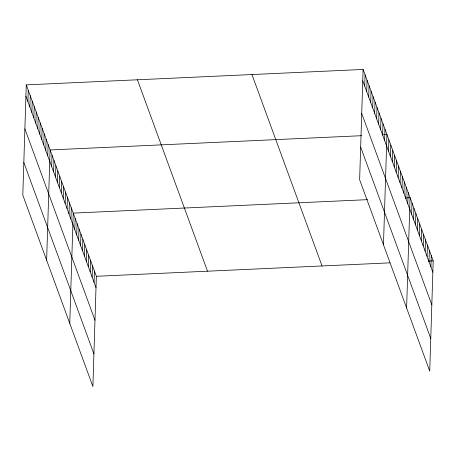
<?xml version="1.0" encoding="UTF-8"?>
<svg xmlns="http://www.w3.org/2000/svg" width="456" height="456" viewBox="0 0 456 456"><rect width="100%" height="100%" fill="white"/><g stroke="black" fill="none" stroke-linecap="round" stroke-linejoin="round"><path stroke-width="0.68" d="M26.266 84.873L22.8 195.128L92.893 386.545L96.358 276.285L26.266 84.873L363.107 69.454L433.2 260.872L429.734 371.127L359.642 179.715L363.107 69.454M27.896 101.625L28.249 90.294M29.879 107.046L30.238 95.72M31.869 112.472L32.222 101.141M33.852 117.893L34.211 106.567M35.836 123.319L36.195 111.988M37.825 128.74L38.179 117.409M39.809 134.167L40.168 122.835M41.798 139.587L42.151 128.256M43.782 145.014L44.141 133.682M45.771 150.434L46.124 139.103M47.755 155.861L48.108 144.529M46.632 260.211L50.097 149.95L361.551 135.7M51.665 166.543L52.024 155.217M53.597 171.809L53.95 160.478M55.524 177.07L55.877 165.745M57.45 182.337L57.804 171.006M59.377 187.598L59.736 176.272M61.303 192.865L61.663 181.534M63.23 198.126L63.589 186.8M65.162 203.393L65.516 192.061M67.089 208.654L67.442 197.328M69.016 213.921L69.369 202.589M70.942 219.182L71.301 207.856M69.762 323.378L73.228 213.117L367.53 199.654M74.795 229.71L75.154 218.384M76.728 234.977L77.081 223.645M78.654 240.238L79.008 228.912M80.581 245.505L80.934 234.173M82.507 250.766L82.867 239.44M84.434 256.033L84.793 244.701M86.361 261.294L86.72 249.968M88.293 266.56L88.646 255.229M90.22 271.822L90.573 260.496M92.146 277.088L92.5 265.757M94.073 282.349L94.426 271.018M364.737 86.212L365.096 74.881M366.727 91.633L367.08 80.302M368.71 97.06L369.064 85.728M370.694 102.48L371.053 91.149M372.683 107.907L373.036 96.575M374.667 113.327L375.026 101.996M376.656 118.748L377.009 107.422M378.64 124.174L378.999 112.843M380.623 129.595L380.982 118.269M382.612 135.022L382.966 123.69M384.596 140.442L384.955 129.116M383.473 244.798L386.939 134.537L382.139 134.759M388.512 151.13L388.865 139.804M390.439 156.397L390.792 145.065M392.365 161.658L392.724 150.332M394.292 166.924L394.651 155.593M396.218 172.186L396.577 160.86M398.151 177.452L398.504 166.121M400.077 182.713L400.431 171.388M402.004 187.98L402.357 176.649M403.93 193.241L404.29 181.915M405.857 198.508L406.216 187.177M407.784 203.769L408.143 192.438M406.604 307.965L410.069 197.704L405.264 197.927M411.643 214.297L411.996 202.966M413.569 219.564L413.923 208.232M415.496 224.825L415.855 213.493M417.422 230.092L417.781 218.76M419.349 235.353L419.708 224.021M421.281 240.62L421.635 229.288M423.208 245.881L423.561 234.549M425.135 251.148L425.488 239.816M427.061 256.409L427.42 245.077M428.988 261.676L429.347 250.344M430.914 266.937L431.273 255.605M96.358 276.285L389.971 262.85M428.395 261.089L433.2 260.872M362.754 80.786L432.847 272.203M361.728 113.436L431.821 304.847M360.667 147.071L430.76 338.483M251.951 74.545L322.044 265.956M137.421 79.783L207.514 271.2M25.906 96.199L95.999 287.616M24.88 128.849L94.973 320.26M23.826 162.484L93.919 353.896"/></g></svg>
